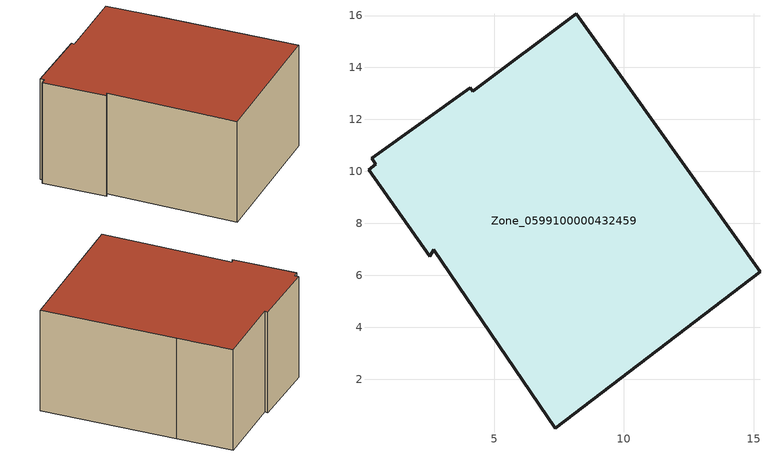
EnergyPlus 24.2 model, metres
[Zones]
Zone_0599100000432459
 floor ground (C_G): 2.52,6.73 0.17,10.05 0.45,10.27 0.29,10.5 4.09,13.22 4.19,13.08 8.16,16.07 10.24,13.16 15.24,6.13 7.35,0.12 2.69,6.98 z0
 wall outside (C_F): 0.17,10.05 2.52,6.73 2.69,6.98 7.35,0.12 15.24,6.13 10.24,13.16 8.16,16.07 4.19,13.08 4.09,13.22 0.29,10.5 0.45,10.27 0.17,10.05 z0:6.64
 roof outside (C_R): 2.69,6.98 7.35,0.12 15.24,6.13 10.24,13.16 8.16,16.07 4.19,13.08 4.09,13.22 0.29,10.5 0.45,10.27 0.17,10.05 2.52,6.73 z6.64
[BUILDING]
Pand.0599100000432459: North Axis=0; Terrain=City; Loads Convergence Tolerance Value=0.04; Temperature Convergence Tolerance Value=0.4; Solar Distribution=FullExterior; Maximum Number of Warmup Days=25; Minimum Number of Warmup Days=1
[Site:Location]
Rotterdam.The.Hague.AP_ZH_NLD Design_Conditions: Latitude=51.96; Longitude=4.45; Time Zone=1; Elevation=-4.5
[SITE:GROUNDTEMPERATURE:BUILDINGSURFACE]
18, 18, 18, 18, 18, 18, 18, 18, 18, 18, 18, 18
[MATERIAL] Thermal Absorptance=0.9; Solar Absorptance=0.7; Visible Absorptance=0.7
Name | Roughness | Thickness | Conductivity | Density | Specific Heat
G.D.2006-2014 | MediumSmooth | 0.15 | 0.06 | 540 | 1210
F.D.2006-2014 | Rough | 0.3 | 0.12 | 1920 | 840
R.D.2006-2014 | MediumRough | 0.2 | 0.08 | 1500 | 1000
[CONSTRUCTION]
C_G: G.D.2006-2014
C_F: F.D.2006-2014
C_R: R.D.2006-2014
[ZONE]
Zone_0599100000432459: Type=1; Multiplier=1; Ceiling Height=Autocalculate; Volume=Autocalculate; Floor Area=autocalculate; Part of Total Floor Area=Yes
[ZONEINFILTRATION:DESIGNFLOWRATE]
Infil_Zone_0599100000432459: Zone or ZoneList or Space or SpaceList=Zone_0599100000432459; Schedule=AlwaysOn; Design Flow Rate Calculation Method=Flow/Area; Flow Rate per Floor Area=0.0021; Constant Term Coefficient=1; Temperature Term Coefficient=0; Velocity Term Coefficient=0; Velocity Squared Term Coefficient=0
[HVACTEMPLATE:ZONE:IDEALLOADSAIRSYSTEM]
Zone_0599100000432459: Maximum Heating Supply Air Temperature=50; Minimum Cooling Supply Air Temperature=13; Maximum Heating Supply Air Humidity Ratio=0.0156; Minimum Cooling Supply Air Humidity Ratio=0.0077; Heating Limit=NoLimit; Cooling Limit=NoLimit; Dehumidification Control Type=ConstantSensibleHeatRatio; Cooling Sensible Heat Ratio=0.7; Dehumidification Setpoint=60; Humidification Control Type=None; Humidification Setpoint=30; Outdoor Air Method=None; Outdoor Air Flow Rate per Person=0.00944; Outdoor Air Flow Rate per Zone Floor Area=0; Outdoor Air Flow Rate per Zone=0; Demand Controlled Ventilation Type=None; Outdoor Air Economizer Type=NoEconomizer; Heat Recovery Type=None; Sensible Heat Recovery Effectiveness=0.7; Latent Heat Recovery Effectiveness=0.65
[ZONECONTROL:THERMOSTAT]
ThermostatControl_Zone_0599100000432459: Zone or ZoneList=Zone_0599100000432459; Control Type Schedule=DualSetpointControlType; Control 1=Thermostat_Zone_0599100000432459; Temperature Difference Between Cutout And Setpoint=0
[THERMOSTATSETPOINT:DUALSETPOINT]
Thermostat_Zone_0599100000432459: Heating Setpoint Temperature Schedule=HeatingSetpoint_Zone_0599100000432459; Cooling Setpoint Temperature Schedule=CoolingSetpoint_Zone_0599100000432459
[SCHEDULE:COMPACT]
HeatingSetpoint_Zone_0599100000432459: Through: 12/31, For: AllDays, Until: 24:00, 21
CoolingSetpoint_Zone_0599100000432459: Through: 12/31, For: AllDays, Until: 24:00, 24
DualSetpointControlType: Through: 12/31, For: AllDays, Until: 24:00, 4
AlwaysOn: Through: 12/31, For: AllDays, Until: 24:00, 1
